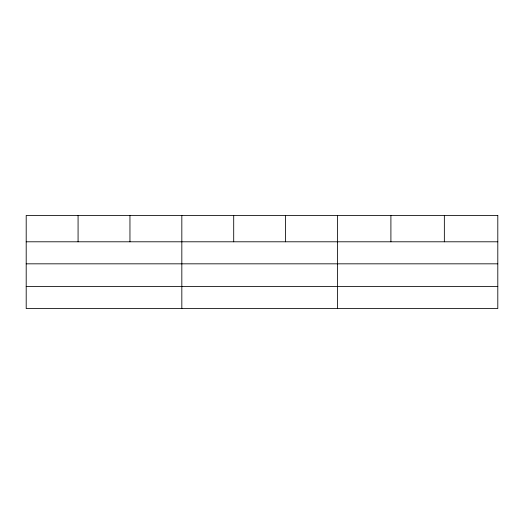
<?xml version="1.0" encoding="UTF-8"?>
<svg xmlns="http://www.w3.org/2000/svg" width="524" height="524" viewBox="0 0 524 524"><rect width="100%" height="100%" fill="white"/><g stroke="black" fill="none" stroke-linecap="round" stroke-linejoin="round"><path stroke-width="0.79" d="M26.2 241.793L497.8 241.793M26.2 263.827L497.8 263.827M26.2 286.523L497.8 286.523M444.352 215.449L444.352 241.793M390.904 215.449L390.904 241.793M337.456 215.449L337.456 308.551M285.58 215.449L285.58 241.793M233.704 215.449L233.704 241.793M181.828 215.449L181.828 308.551M129.952 215.449L129.952 241.793M78.076 215.449L78.076 241.793M497.8 215.449L26.2 215.449L26.2 308.551L497.8 308.551L497.8 215.449"/></g></svg>
